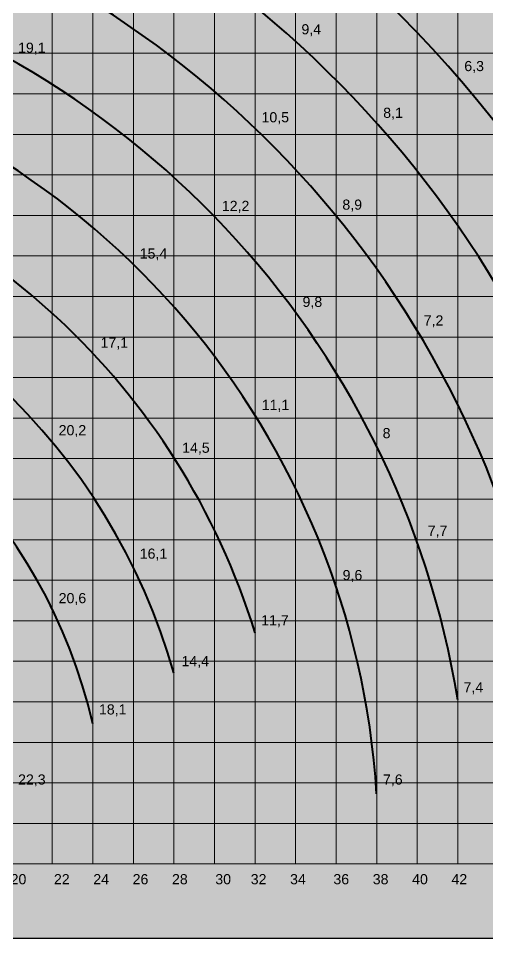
# Model space of a CAD drawing. Header units: millimetres. Extents: x -20671 to 76988, y -14746 to 75470.
# Drawn here: x 20331 to 43469, y -3684 to 41720 of the extents above; entities that cross this region are included whole.
import ezdxf

# ---------------------------------------------------------------- set-up
doc = ezdxf.new("R2010")
doc.units = ezdxf.units.MM
doc.layers.add('PDF_Geometry', color=7, linetype='Continuous', true_color=0xadadad)
doc.layers.add('PDF_Text', color=250, linetype='Continuous')
doc.styles.add('PDF Arial', font='arial.ttf')

msp = doc.modelspace()

# ---------------------------------------------------------------- hatches: boundary and pattern name
at = {"lineweight": 35, "true_color": 0xfff1c8, "transparency": 33554687}
h = msp.add_hatch(color=254, dxfattribs=at)
h.dxf.hatch_style = 1
h.paths.add_polyline_path([(76988, -3684), (-20671, -3684), (-20671, 75470), (76988, 75470)])
at = {"layer": 'PDF_Geometry', "lineweight": 40, "transparency": 16777216}
h = msp.add_hatch(color=250, dxfattribs=at)
h.paths.add_polyline_path([(33967, 40945, 0.414273), (33644, 40623)], flags=0)
h.paths.add_polyline_path([(34289, 40623, 0.414605), (33967, 40945)], flags=0)
h.paths.add_polyline_path([(33967, 40300, 0.414273), (34289, 40623)], flags=0)
h.paths.add_polyline_path([(33644, 40623, 0.413942), (33967, 40300)], flags=0)
h = msp.add_hatch(color=250, dxfattribs=at)
h.paths.add_polyline_path([(41999, 39131, 0.414273), (41677, 38809)], flags=0)
h.paths.add_polyline_path([(42322, 38809, 0.414605), (41999, 39131)], flags=0)
h.paths.add_polyline_path([(41999, 38486, 0.414273), (42322, 38809)], flags=0)
h.paths.add_polyline_path([(41677, 38809, 0.413942), (41999, 38486)], flags=0)
h = msp.add_hatch(color=250, dxfattribs=at)
h.paths.add_polyline_path([(38000, 36824, 0.414273), (37677, 36501)], flags=0)
h.paths.add_polyline_path([(38322, 36501, 0.414605), (38000, 36824)], flags=0)
h.paths.add_polyline_path([(38000, 36179, 0.414273), (38322, 36501)], flags=0)
h.paths.add_polyline_path([(37677, 36501, 0.413942), (38000, 36179)], flags=0)
h = msp.add_hatch(color=250, dxfattribs=at)
h.paths.add_polyline_path([(31998, 36606, 0.414273), (31676, 36283)], flags=0)
h.paths.add_polyline_path([(32320, 36283, 0.414605), (31998, 36606)], flags=0)
h.paths.add_polyline_path([(31998, 35961, 0.414273), (32320, 36283)], flags=0)
h.paths.add_polyline_path([(31676, 36283, 0.413942), (31998, 35961)], flags=0)
h = msp.add_hatch(color=250, dxfattribs=at)
h.paths.add_polyline_path([(35986, 32293, 0.414273), (35663, 31970)], flags=0)
h.paths.add_polyline_path([(36308, 31970, 0.414605), (35986, 32293)], flags=0)
h.paths.add_polyline_path([(35986, 31648, 0.414273), (36308, 31970)], flags=0)
h.paths.add_polyline_path([(35663, 31970, 0.413942), (35986, 31648)], flags=0)
h = msp.add_hatch(color=250, dxfattribs=at)
h.paths.add_polyline_path([(30040, 32229, 0.414273), (29718, 31907)], flags=0)
h.paths.add_polyline_path([(30362, 31907, 0.414605), (30040, 32229)], flags=0)
h.paths.add_polyline_path([(30040, 31584, 0.414273), (30362, 31907)], flags=0)
h.paths.add_polyline_path([(29718, 31907, 0.413942), (30040, 31584)], flags=0)
h = msp.add_hatch(color=250, dxfattribs=at)
h.paths.add_polyline_path([(25992, 29883, 0.414273), (25670, 29560)], flags=0)
h.paths.add_polyline_path([(26315, 29560, 0.414605), (25992, 29883)], flags=0)
h.paths.add_polyline_path([(25992, 29238, 0.414273), (26315, 29560)], flags=0)
h.paths.add_polyline_path([(25670, 29560, 0.413942), (25992, 29238)], flags=0)
h = msp.add_hatch(color=250, dxfattribs=at)
h.paths.add_polyline_path([(34021, 27494, 0.414273), (33698, 27172)], flags=0)
h.paths.add_polyline_path([(34343, 27172, 0.414605), (34021, 27494)], flags=0)
h.paths.add_polyline_path([(34021, 26850, 0.414273), (34343, 27172)], flags=0)
h.paths.add_polyline_path([(33698, 27172, 0.413942), (34021, 26850)], flags=0)
h = msp.add_hatch(color=250, dxfattribs=at)
h.paths.add_polyline_path([(39997, 26579, 0.414273), (39675, 26256)], flags=0)
h.paths.add_polyline_path([(40319, 26256, 0.414605), (39997, 26579)], flags=0)
h.paths.add_polyline_path([(39997, 25934, 0.414273), (40319, 26256)], flags=0)
h.paths.add_polyline_path([(39675, 26256, 0.413942), (39997, 25934)], flags=0)
h = msp.add_hatch(color=250, dxfattribs=at)
h.paths.add_polyline_path([(24061, 25485, 0.414273), (23739, 25162)], flags=0)
h.paths.add_polyline_path([(24384, 25162, 0.414605), (24061, 25485)], flags=0)
h.paths.add_polyline_path([(24061, 24840, 0.414273), (24384, 25162)], flags=0)
h.paths.add_polyline_path([(23739, 25162, 0.413942), (24061, 24840)], flags=0)
h = msp.add_hatch(color=250, dxfattribs=at)
h.paths.add_polyline_path([(32009, 22412, 0.414273), (31687, 22090)], flags=0)
h.paths.add_polyline_path([(32332, 22090, 0.414605), (32009, 22412)], flags=0)
h.paths.add_polyline_path([(32009, 21767, 0.414273), (32332, 22090)], flags=0)
h.paths.add_polyline_path([(31687, 22090, 0.413942), (32009, 21767)], flags=0)
h = msp.add_hatch(color=250, dxfattribs=at)
h.paths.add_polyline_path([(21994, 21162, 0.414273), (21672, 20840)], flags=0)
h.paths.add_polyline_path([(22317, 20840, 0.414605), (21994, 21162)], flags=0)
h.paths.add_polyline_path([(21994, 20518, 0.414273), (22317, 20840)], flags=0)
h.paths.add_polyline_path([(21672, 20840, 0.413942), (21994, 20518)], flags=0)
h = msp.add_hatch(color=250, dxfattribs=at)
h.paths.add_polyline_path([(37971, 20958, 0.414273), (37649, 20635)], flags=0)
h.paths.add_polyline_path([(38294, 20635, 0.414605), (37971, 20958)], flags=0)
h.paths.add_polyline_path([(37971, 20313, 0.414273), (38294, 20635)], flags=0)
h.paths.add_polyline_path([(37649, 20635, 0.413942), (37971, 20313)], flags=0)
h = msp.add_hatch(color=250, dxfattribs=at)
h.paths.add_polyline_path([(28083, 20298, 0.414347), (27761, 19976)], flags=0)
h.paths.add_polyline_path([(28406, 19976, 0.414439), (28083, 20298)], flags=0)
h.paths.add_polyline_path([(28083, 19653, 0.414107), (28406, 19976)], flags=0)
h.paths.add_polyline_path([(27761, 19976, 0.414016), (28083, 19653)], flags=0)
h = msp.add_hatch(color=250, dxfattribs=at)
h.paths.add_polyline_path([(40000, 16211, 0.414273), (39677, 15888)], flags=0)
h.paths.add_polyline_path([(40322, 15888, 0.414605), (40000, 16211)], flags=0)
h.paths.add_polyline_path([(40000, 15566, 0.414273), (40322, 15888)], flags=0)
h.paths.add_polyline_path([(39677, 15888, 0.413942), (40000, 15566)], flags=0)
h = msp.add_hatch(color=250, dxfattribs=at)
h.paths.add_polyline_path([(25992, 15072, 0.414273), (25670, 14750)], flags=0)
h.paths.add_polyline_path([(26315, 14750, 0.414605), (25992, 15072)], flags=0)
h.paths.add_polyline_path([(25992, 14428, 0.414273), (26315, 14750)], flags=0)
h.paths.add_polyline_path([(25670, 14750, 0.413942), (25992, 14428)], flags=0)
h = msp.add_hatch(color=250, dxfattribs=at)
h.paths.add_polyline_path([(36000, 14015, 0.414273), (35677, 13693)], flags=0)
h.paths.add_polyline_path([(36322, 13693, 0.414605), (36000, 14015)], flags=0)
h.paths.add_polyline_path([(36000, 13370, 0.414273), (36322, 13693)], flags=0)
h.paths.add_polyline_path([(35677, 13693, 0.413942), (36000, 13370)], flags=0)
h = msp.add_hatch(color=250, dxfattribs=at)
h.paths.add_polyline_path([(21994, 12878, 0.414273), (21672, 12555)], flags=0)
h.paths.add_polyline_path([(22317, 12555, 0.414605), (21994, 12878)], flags=0)
h.paths.add_polyline_path([(21994, 12233, 0.414273), (22317, 12555)], flags=0)
h.paths.add_polyline_path([(21672, 12555, 0.413942), (21994, 12233)], flags=0)
h = msp.add_hatch(color=250, dxfattribs=at)
h.paths.add_polyline_path([(31981, 11785, 0.414273), (31659, 11462)], flags=0)
h.paths.add_polyline_path([(32304, 11462, 0.414605), (31981, 11785)], flags=0)
h.paths.add_polyline_path([(31981, 11140, 0.414273), (32304, 11462)], flags=0)
h.paths.add_polyline_path([(31659, 11462, 0.413942), (31981, 11140)], flags=0)
h = msp.add_hatch(color=250, dxfattribs=at)
h.paths.add_polyline_path([(28053, 9770, 0.414273), (27730, 9447)], flags=0)
h.paths.add_polyline_path([(28375, 9447, 0.414605), (28053, 9770)], flags=0)
h.paths.add_polyline_path([(28053, 9125, 0.414273), (28375, 9447)], flags=0)
h.paths.add_polyline_path([(27730, 9447, 0.413942), (28053, 9125)], flags=0)
h = msp.add_hatch(color=250, dxfattribs=at)
h.paths.add_polyline_path([(41964, 8477, 0.414273), (41642, 8154)], flags=0)
h.paths.add_polyline_path([(42286, 8154, 0.414605), (41964, 8477)], flags=0)
h.paths.add_polyline_path([(41964, 7832, 0.414273), (42286, 8154)], flags=0)
h.paths.add_polyline_path([(41642, 8154, 0.413942), (41964, 7832)], flags=0)
h = msp.add_hatch(color=250, dxfattribs=at)
h.paths.add_polyline_path([(23981, 7386, 0.414273), (23659, 7064)], flags=0)
h.paths.add_polyline_path([(24304, 7064, 0.414605), (23981, 7386)], flags=0)
h.paths.add_polyline_path([(23981, 6742, 0.414273), (24304, 7064)], flags=0)
h.paths.add_polyline_path([(23659, 7064, 0.413942), (23981, 6742)], flags=0)
h = msp.add_hatch(color=250, dxfattribs=at)
h.paths.add_polyline_path([(37989, 3927, 0.414273), (37667, 3605)], flags=0)
h.paths.add_polyline_path([(38312, 3605, 0.414605), (37989, 3927)], flags=0)
h.paths.add_polyline_path([(37989, 3283, 0.414273), (38312, 3605)], flags=0)
h.paths.add_polyline_path([(37667, 3605, 0.413942), (37989, 3283)], flags=0)

# ---------------------------------------------------------------- linework, layer by layer
at = {"transparency": 16777216}
msp.add_lwpolyline([(76988, -3684), (-20671, -3684), (-20671, 75470), (76988, 75470)], close=True, dxfattribs=at)
at = {"layer": 'PDF_Geometry', "lineweight": 9, "transparency": 16777216}
for points in [[(22000, 0), (22000, 67998)], [(24000, 0), (24000, 67998)], [(26000, 0), (26000, 67998)], [(28000, 0), (28000, 67998)], [(30000, 0), (30000, 67998)], [(32000, 0), (32000, 67998)], [(34000, 0), (34000, 67998)], [(36000, 0), (36000, 67998)], [(38000, 0), (38000, 67998)], [(40000, 0), (40000, 67998)], [(41999, 0), (41999, 67998)], [(62000, 39999), (0, 39999)], [(62000, 37999), (0, 37999)], [(62000, 35999), (0, 35999)], [(62000, 33999), (0, 33999)], [(62000, 31999), (0, 31999)], [(62000, 29999), (0, 29999)], [(62000, 27999), (0, 27999)], [(62000, 25999), (0, 25999)], [(62000, 23999), (0, 23999)], [(62000, 21999), (0, 21999)], [(62000, 20000), (0, 20000)], [(62000, 18000), (0, 18000)], [(62000, 16000), (0, 16000)], [(62000, 14000), (0, 14000)], [(62000, 12000), (0, 12000)], [(62000, 10000), (0, 10000)], [(62000, 8000), (0, 8000)], [(62000, 6000), (0, 6000)], [(62000, 4000), (0, 4000)], [(62000, 2000), (0, 2000)], [(62000, 0), (0, 0)]]:
    msp.add_lwpolyline(points, dxfattribs=at)
at = {"layer": 'PDF_Geometry', "color": 250, "lineweight": 40, "transparency": 16777216}
for centre, radius, start, end in [((-1814, 1031), 61884, 3.2367, 77.1016), ((-1920, 938), 57999, 3.59497, 77.12848), ((-1919, 938), 53498, 13.959, 77.1264), ((-1920, 937), 49000, 12.0526, 77.1226), ((-1920, 938), 44499, 9.2611, 77.1191), ((-1920, 938), 39999, 3.6251, 77.1145), ((-1919, 939), 35498, 17.1573, 77.1095), ((-1919, 938), 31099, 15.8333, 78.0343), ((-1920, 938), 26600, 12.9838, 78.2401)]:
    msp.add_arc(centre, radius, start, end, dxfattribs=at)

# ---------------------------------------------------------------- texts
at = {"layer": 'PDF_Text', "transparency": 16777216, "char_height": 500, "attachment_point": 7, "style": 'PDF Arial'}
for s, insert in [('9,4', (34289, 40840)), ('19,1', (20314, 39930)), ('6,3', (42321, 39026)), ('8,1', (38322, 36719)), ('10,5', (32320, 36501)), ('12,2', (30362, 32125)), ('8,9', (36308, 32188)), ('15,4', (26314, 29778)), ('9,8', (34343, 27390)), ('7,2', (40319, 26474)), ('17,1', (24383, 25380)), ('11,1', (32331, 22307)), ('20,2', (22316, 21058)), ('8', (38293, 21000)), ('14,5', (28405, 20193)), ('7,7', (40515, 16095)), ('16,1', (26314, 14968)), ('9,6', (36321, 13910)), ('20,6', (22316, 12773)), ('11,7', (32303, 11680)), ('14,4', (28374, 9665)), ('7,4', (42286, 8372)), ('18,1', (24303, 7282)), ('22,3', (20314, 3824)), ('7,6', (38311, 3823)), ('14       16        18      20       22      24      26      28       30     32      34       36      38      40      42       44       46      48       50      52       54      56', (13542, -1010))]:
    msp.add_mtext(s, dxfattribs=dict(at, insert=insert))

doc.saveas('drawing.dxf')
